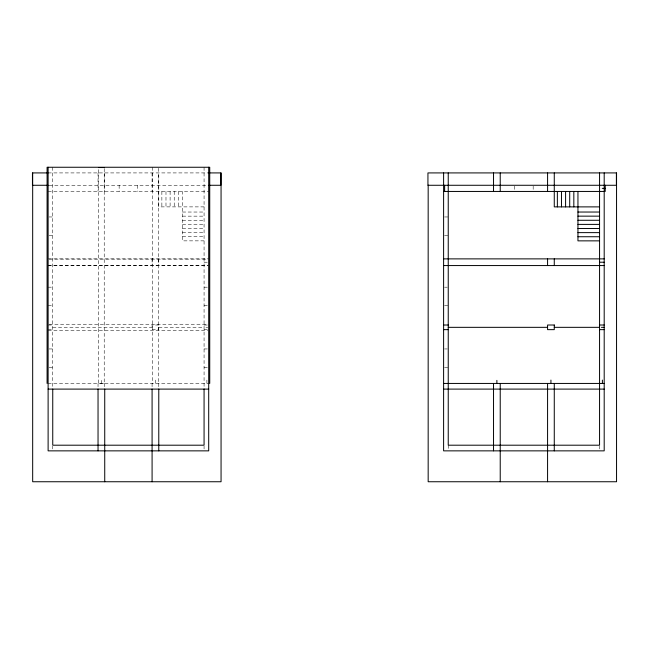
<?xml version="1.0" encoding="UTF-8"?>
<svg xmlns="http://www.w3.org/2000/svg" width="649" height="649" viewBox="0 0 649 649"><rect width="100%" height="100%" fill="white"/><g stroke="black" fill="none" stroke-linecap="round" stroke-linejoin="round"><path stroke-width="0.49" stroke-dasharray="3.25 2.43" d="M48.115 172.918L208.702 172.918M49.04 185.273L208.702 185.273M48.115 191.447L208.702 191.447M204.07 206.885L158.778 206.885L158.778 172.918M182.458 212.036L204.07 212.036M182.458 216.149L204.07 216.149M49.04 216.961L52.747 216.961M444.533 216.961L448.24 216.961M182.458 220.271L204.07 220.271M182.458 224.392L204.07 224.392M182.458 228.505L204.07 228.505M182.458 232.626L204.07 232.626M49.04 235.49L52.747 235.49M444.533 235.49L448.24 235.49M182.458 236.739L204.07 236.739M204.07 240.86L182.458 240.86L182.458 191.447M48.115 258.878L208.702 258.878M49.129 259.129L207.696 259.129M204.07 262.22L207.777 262.22M48.115 265.311L207.696 265.311M48.115 265.563L208.702 265.563M48.115 287.183L52.747 287.183M204.07 287.183L208.702 287.183M444.533 287.183L447.315 287.183M48.115 305.711L52.747 305.711M204.07 305.711L208.702 305.711M444.533 305.711L448.24 305.711M49.129 324.24L207.696 324.24M48.115 325.011L52.747 325.011M204.07 325.011L208.702 325.011M52.747 327.331L152.085 327.331M158.778 327.331L204.07 327.331M205.936 327.331L207.785 327.331M48.115 329.643L52.747 329.643M204.07 329.643L208.702 329.643M48.115 330.422L207.696 330.422M49.04 348.951L52.747 348.951M204.07 348.951L208.702 348.951M444.533 348.951L447.315 348.951M49.04 367.48L52.747 367.48M204.07 367.48L208.702 367.48M444.533 367.48L448.24 367.48M48.034 383.437L209.732 383.437M599.562 446.147L599.562 448.978M533.17 186.149L533.17 189.686M514.641 186.149L514.641 191.447M448.24 445.198L448.24 448.978M206.901 380.087L206.901 383.437M204.07 167.255L204.07 389.1M204.07 446.147L204.07 448.978M178.337 191.447L178.337 206.885M174.224 191.447L174.224 206.885M170.103 191.447L170.103 206.885M165.982 191.447L165.982 206.885M161.869 191.447L161.869 206.885M158.778 258.878L158.778 265.563M158.778 383.437L158.778 388.151M158.267 168.269L158.267 383.437M155.435 380.087L155.435 383.437M152.604 167.255L152.604 383.437M152.085 172.918L152.085 191.447M152.085 258.878L152.085 265.563M152.085 383.437L152.085 389.1M137.677 185.273L137.677 191.447M119.148 185.273L119.148 191.447M104.732 172.918L104.732 191.447M104.732 383.437L104.732 389.1M104.221 168.553L104.221 383.721L98.559 383.721L98.559 167.547M101.39 380.379L101.39 383.437M98.04 172.918L98.04 191.447M98.04 383.437L98.04 388.151M52.747 167.255L52.747 388.151M52.747 446.147L52.747 448.978M158.778 325.011L152.085 325.011L152.085 329.643L158.778 329.643L158.778 325.011"/><path stroke-width="0.97" d="M98.559 167.547L104.221 167.547M48.115 172.918L32.45 172.918L32.45 185.273L48.115 185.273M208.921 172.918L221.058 172.918L221.058 481.745L32.677 481.745L32.677 172.918M209.019 185.273L220.895 185.273L220.895 172.918M602.264 188.356L605.225 188.356M443.608 191.447L605.225 191.447L605.225 185.273M599.562 206.885L554.27 206.885L554.27 172.918M577.951 212.036L599.562 212.036M577.951 216.149L599.562 216.149M577.951 220.271L599.562 220.271M577.951 224.392L599.562 224.392M577.951 228.505L599.562 228.505M577.951 232.626L599.562 232.626M577.951 236.739L599.562 236.739M599.562 240.86L577.951 240.86L577.951 191.447M443.608 258.878L604.195 258.878M599.562 262.22L604.195 262.22M443.608 265.563L604.195 265.563M443.608 325.011L448.24 325.011M599.562 325.011L604.195 325.011M448.24 327.331L547.578 327.331M554.27 327.331L599.562 327.331M601.428 327.331L604.195 327.331M443.608 329.643L448.24 329.643M599.562 329.643L604.195 329.643M443.608 383.437L604.195 383.437M48.115 389.1L208.702 389.1M443.608 389.1L604.195 389.1M616.388 172.918L616.388 185.273L427.942 185.273L427.942 172.918L616.55 172.918L616.55 481.745L428.17 481.745L428.17 185.07M604.195 172.918L604.195 450.86L443.608 450.86L443.608 172.918M602.394 380.087L602.394 383.437M599.562 172.918L599.562 445.198L448.24 445.198L448.24 172.918M573.83 191.447L573.83 206.885M569.708 191.447L569.708 206.885M565.595 191.447L565.595 206.885M561.474 191.447L561.474 206.885M557.361 191.447L557.361 206.885M554.27 258.878L554.27 265.563M554.27 383.437L554.27 450.86M550.928 380.087L550.928 383.437M547.578 172.918L547.578 191.447M547.578 258.878L547.578 265.563M547.578 383.437L547.578 481.745M500.225 172.918L500.225 191.447M500.225 383.437L500.225 481.745M496.883 380.379L496.883 383.437M493.532 172.918L493.532 191.447M493.532 383.437L493.532 450.86M444.638 185.273L444.638 191.447M209.732 383.437L209.732 167.255L47.085 167.255L47.085 383.437M208.702 167.255L208.702 450.86L48.115 450.86L48.115 167.255M204.07 389.1L204.07 445.198L52.747 445.198L52.747 389.1M158.778 389.1L158.778 450.86M152.085 389.1L152.085 481.745M104.732 389.1L104.732 481.745M98.04 389.1L98.04 450.86M554.27 325.011L547.578 325.011L547.578 329.643L554.27 329.643L554.27 325.011"/></g></svg>
